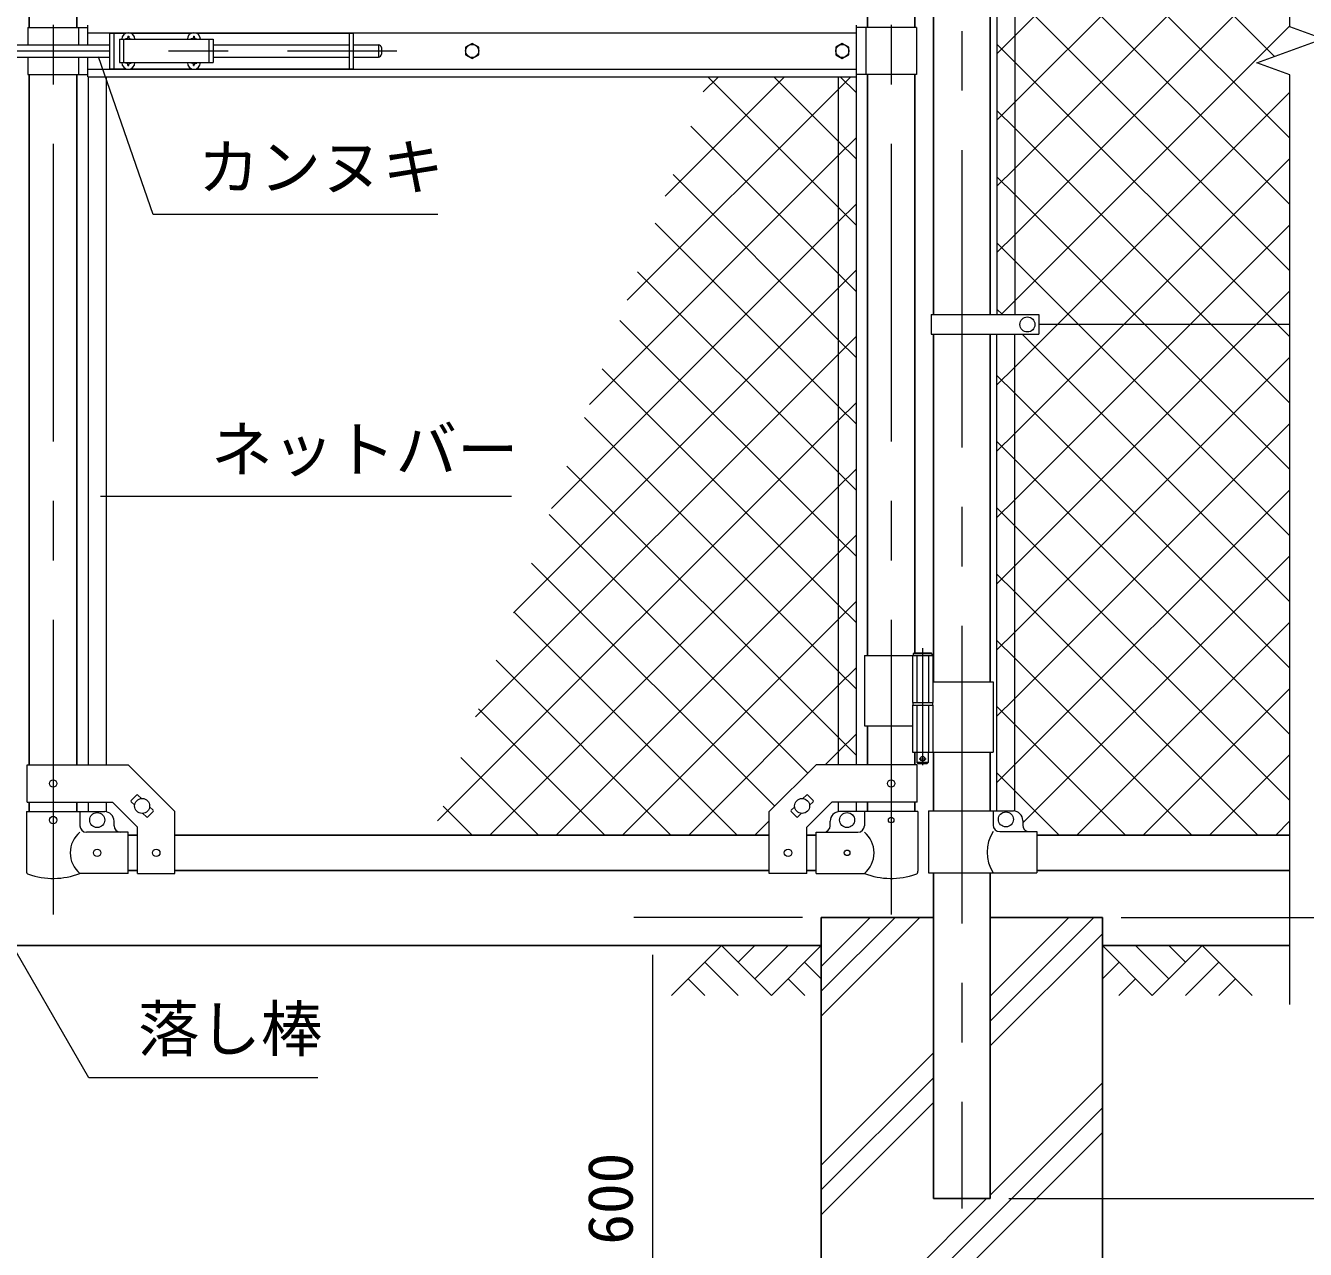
# Model space of a CAD drawing. Units: millimetres, scale not verified. Extents: x -4200 to 4200, y -2970 to 2970.
# Drawn here: x 1243 to 2609, y -893 to 413 of the extents above; entities that cross this region are included whole.
import ezdxf
from ezdxf.enums import TextEntityAlignment as Align

# ---------------------------------------------------------------- set-up
doc = ezdxf.new("R2010")
doc.units = ezdxf.units.MM
doc.header["$LTSCALE"] = 10
doc.linetypes.add('DASHED', pattern=[7.5, 6, -1.5])
doc.linetypes.add('USER1', pattern=[50.8, 31.75, -6.35, 6.35, -6.35])
for name, color, linetype, lineweight in [('0-1_D-BMK', 2, 'USER1', 13), ('0-2_D-STR1', 1, 'Continuous', 25), ('0-3_D-STR3', 3, 'Continuous', 13), ('0-4_D-DCR-HCH', 7, 'Continuous', 13), ('0-5_D-BGD', 7, 'Continuous', 25), ('0-6_D-STR4', 7, 'Continuous', 25), ('0-7_D-STR-DIM', 7, 'Continuous', 13), ('0-A_D-STR-TXT', 7, 'Continuous', 13), ('0-B_D-STR2', 7, 'Continuous', 13)]:
    doc.layers.add(name, color=color, linetype=linetype, lineweight=lineweight)
doc.styles.add('ＭＳ ゴシック', font='')
doc.styles.get('ＭＳ ゴシック').set_extended_font_data('MS Gothic')

msp = doc.modelspace()

# ---------------------------------------------------------------- linework, layer by layer
at = {"layer": '0-1_D-BMK'}
for p, q in [((1272.39, 1303.1), (1272.39, -535.29)), ((2166.59, 1303.1), (2166.59, -535.29)), ((2241.99, 1296.61), (2241.99, -849.21)), ((1014.52, 386.37), (1638.97, 386.37)), ((2200.15, -251.21), (2200.15, -376.1)), ((2196.52, -369.13), (2203.78, -369.13))]:
    msp.add_line(p, q, dxfattribs=at)
at = {"layer": '0-2_D-STR1'}
for p, q in [((1246.99, 1083.32), (1246.99, 411.37)), ((1297.79, 1083.32), (1297.79, 411.37)), ((2141.19, 1031.87), (2141.19, 411.37)), ((2191.99, 1003.87), (2191.99, 411.37)), ((2211.74, 667.87), (2211.74, 104.87)), ((2272.24, 667.87), (2272.24, 104.87)), ((1246.99, 361.37), (1246.99, -375.58)), ((1297.79, 361.37), (1297.79, -375.58)), ((2141.19, 361.37), (2141.19, -259.13)), ((2191.99, 361.37), (2191.99, -256.13)), ((2211.74, 83.87), (2211.74, -287.13)), ((2272.24, 83.87), (2272.24, -287.13)), ((2141.19, -334.13), (2141.19, -375.58)), ((2191.99, -362.13), (2191.99, -375.58)), ((2211.74, -362.13), (2211.74, -424.93)), ((2272.24, -362.13), (2272.24, -424.93)), ((1246.99, -415.58), (1246.99, -425.63)), ((1297.79, -415.58), (1297.79, -425.63)), ((2141.19, -415.58), (2141.19, -425.63)), ((2191.99, -415.58), (2191.99, -425.63)), ((1362.39, -450.63), (1352.39, -450.63)), ((2036.59, -450.63), (1402.39, -450.63)), ((2086.59, -450.63), (2076.59, -450.63)), ((2321.99, -450.63), (2591.99, -450.63)), ((1362.39, -488.63), (1352.39, -488.63)), ((2036.59, -488.63), (1402.39, -488.63)), ((2086.59, -488.63), (2076.59, -488.63)), ((2211.74, -490.93), (2211.74, -838.63)), ((2272.24, -490.93), (2272.24, -838.63)), ((2321.99, -488.63), (2591.99, -488.63)), ((2211.74, -838.63), (2272.24, -838.63))]:
    msp.add_line(p, q, dxfattribs=at)
at = {"layer": '0-3_D-STR3'}
for p, q in [((2279.49, 667.87), (2279.49, 104.87)), ((2298.49, 667.87), (2298.49, 104.87)), ((1245.39, 411.37), (1245.39, 392.87)), ((1245.39, 411.37), (1309.49, 411.37)), ((1299.39, 411.37), (1299.39, 392.87)), ((1309.49, 392.87), (1309.49, 413.87)), ((2129.49, 358.87), (2129.49, 413.87)), ((2193.59, 411.37), (2129.49, 411.37)), ((2139.59, 411.37), (2139.59, 361.37)), ((2193.59, 411.37), (2193.59, 361.37)), ((1309.49, 405.87), (2129.49, 405.87)), ((1332.64, 405.37), (1332.64, 367.37)), ((1332.64, 405.37), (1350.04, 405.37)), ((1337.14, 405.37), (1337.14, 367.37)), ((1343.14, 398.87), (1343.14, 373.87)), ((1343.14, 398.87), (1443.14, 398.87)), ((1350.79, 399.28), (1349.49, 399.26)), ((1349.49, 399.26), (1349.49, 398.87)), ((1352.25, 402.02), (1352.22, 400.72)), ((1352.25, 402.02), (1353.04, 402.02)), ((1353.04, 402.02), (1353.06, 400.72)), ((1355.24, 405.37), (1420.04, 405.37)), ((1420.79, 399.28), (1419.49, 399.26)), ((1419.49, 399.26), (1419.49, 398.87)), ((1422.25, 402.02), (1422.22, 400.72)), ((1422.25, 402.02), (1423.04, 402.02)), ((1423.04, 402.02), (1423.06, 400.72)), ((1424.49, 399.28), (1425.79, 399.26)), ((1425.24, 405.37), (1592.64, 405.37)), ((1425.79, 399.26), (1425.79, 398.87)), ((1443.14, 398.87), (1443.14, 373.87)), ((1588.14, 405.37), (1588.14, 367.37)), ((1592.64, 405.37), (1592.64, 367.37)), ((1151.84, 392.87), (1332.64, 392.87)), ((1443.14, 392.87), (1588.14, 392.87)), ((1592.64, 392.87), (1619.64, 392.87)), ((1619.64, 392.87), (1619.64, 379.87)), ((1622.64, 389.87), (1622.64, 382.87)), ((1151.84, 379.87), (1332.64, 379.87)), ((1245.39, 379.87), (1245.39, 361.37)), ((1299.39, 379.87), (1299.39, 361.37)), ((1309.49, 358.87), (1309.49, 379.87)), ((1343.14, 373.87), (1443.14, 373.87)), ((1349.49, 373.47), (1349.49, 373.87)), ((1350.79, 373.45), (1349.49, 373.47)), ((1352.25, 370.72), (1352.22, 372.01)), ((1352.25, 370.72), (1353.04, 370.72)), ((1353.04, 370.72), (1353.06, 372.01)), ((1354.49, 373.45), (1355.79, 373.47)), ((1355.79, 373.47), (1355.79, 373.87)), ((1419.49, 373.47), (1419.49, 373.87)), ((1420.79, 373.45), (1419.49, 373.47)), ((1422.25, 370.72), (1422.22, 372.01)), ((1422.25, 370.72), (1423.04, 370.72)), ((1423.04, 370.72), (1423.06, 372.01)), ((1424.49, 373.45), (1425.79, 373.47)), ((1425.79, 373.47), (1425.79, 373.87)), ((1443.14, 379.87), (1588.14, 379.87)), ((1592.64, 379.87), (1619.64, 379.87)), ((1245.39, 361.37), (1309.49, 361.37)), ((1309.49, 366.87), (2129.49, 366.87)), ((1309.49, 358.87), (2129.49, 358.87)), ((1309.89, 358.87), (1309.89, -375.58)), ((1328.89, 358.87), (1328.89, -375.58)), ((1332.64, 367.37), (1350.04, 367.37)), ((1355.24, 367.37), (1420.04, 367.37)), ((1425.24, 367.37), (1592.64, 367.37)), ((2110.09, 358.87), (2110.09, -375.58)), ((2129.09, 358.87), (2129.09, -375.58)), ((2193.59, 361.37), (2129.49, 361.37)), ((2209.19, 104.87), (2209.19, 83.87)), ((2209.19, 104.87), (2323.99, 104.87)), ((2323.99, 104.87), (2323.99, 83.87)), ((2209.19, 83.87), (2323.99, 83.87)), ((2279.49, -424.93), (2279.49, 83.87)), ((2298.49, -424.93), (2298.49, 83.87)), ((2591.99, 94.37), (2323.99, 94.37)), ((2138.04, -259.13), (2138.04, -334.13)), ((2138.04, -259.13), (2210.95, -259.13)), ((2189.35, -259.13), (2189.35, -309.13)), ((2210.15, -257.13), (2190.15, -257.13)), ((2191.15, -256.13), (2209.15, -256.13)), ((2210.15, -257.13), (2209.15, -256.13)), ((2210.15, -257.13), (2210.15, -259.13)), ((2210.95, -259.13), (2210.95, -309.13)), ((2210.95, -287.13), (2275.29, -287.13)), ((2275.29, -287.13), (2275.29, -362.13)), ((2189.35, -309.13), (2210.95, -309.13)), ((2189.35, -312.13), (2210.95, -312.13)), ((2189.35, -312.13), (2189.35, -362.13)), ((2189.65, -309.13), (2189.65, -312.13)), ((2189.65, -312.13), (2210.65, -312.13)), ((2210.65, -309.13), (2210.65, -312.13)), ((2210.95, -312.13), (2210.95, -362.13)), ((2138.04, -334.13), (2189.24, -334.13)), ((2189.35, -362.13), (2275.29, -362.13)), ((2194.15, -362.13), (2194.15, -373.13)), ((1244.69, -415.58), (1244.69, -375.58)), ((2195.15, -374.13), (2194.15, -373.13)), ((2194.29, -415.58), (2194.29, -375.58)), ((2195.15, -374.13), (2205.15, -374.13)), ((2205.15, -374.13), (2206.15, -373.13)), ((1355.72, -413.57), (1361.38, -407.92)), ((1362.79, -407.92), (1366.51, -411.63)), ((2076.19, -407.92), (2072.47, -411.63)), ((2083.26, -413.57), (2077.6, -407.92)), ((1244.69, -415.58), (1335.82, -415.58)), ((1309.89, -415.58), (1309.89, -425.63)), ((1328.89, -415.58), (1328.89, -425.63)), ((1335.82, -415.58), (1362.39, -442.15)), ((1355.72, -414.99), (1359.44, -418.7)), ((1375.34, -420.46), (1379.06, -424.18)), ((2063.64, -420.46), (2059.92, -424.18)), ((2103.16, -415.58), (2076.59, -442.15)), ((2083.26, -414.99), (2079.54, -418.7)), ((2194.29, -415.58), (2103.16, -415.58)), ((2110.09, -415.58), (2110.09, -425.63)), ((2129.09, -415.58), (2129.09, -425.63)), ((1243.84, -425.63), (1300.94, -425.63)), ((1243.84, -425.63), (1243.84, -489.33)), ((1300.94, -425.63), (1300.94, -440.63)), ((1300.94, -425.63), (1327.39, -425.63)), ((1337.39, -440.63), (1337.39, -435.63)), ((1368.27, -427.53), (1371.99, -431.25)), ((1373.4, -431.25), (1379.06, -425.59)), ((1402.39, -491.83), (1402.39, -425.58)), ((2036.59, -491.83), (2036.59, -425.58)), ((2065.58, -431.25), (2059.92, -425.59)), ((2070.71, -427.53), (2066.99, -431.25)), ((2101.59, -440.63), (2101.59, -435.63)), ((2138.04, -425.63), (2111.59, -425.63)), ((2195.14, -425.63), (2138.04, -425.63)), ((2138.04, -425.63), (2138.04, -440.63)), ((2195.14, -425.63), (2195.14, -489.33)), ((2206.29, -424.93), (2296.99, -424.93)), ((2206.29, -424.93), (2206.29, -490.93)), ((2275.39, -424.93), (2275.39, -439.93)), ((2306.99, -434.93), (2306.99, -439.93)), ((1352.39, -447.63), (1307.94, -447.63)), ((1352.39, -491.63), (1352.39, -447.63)), ((1362.39, -491.83), (1362.39, -442.15)), ((2076.59, -491.83), (2076.59, -442.15)), ((2086.59, -447.63), (2131.04, -447.63)), ((2086.59, -491.63), (2086.59, -447.63)), ((2282.39, -446.93), (2321.99, -446.93)), ((2321.99, -446.93), (2321.99, -490.93)), ((2206.29, -490.93), (2321.99, -490.93)), ((1352.39, -491.63), (1300.94, -491.63)), ((1362.39, -491.83), (1402.39, -491.83)), ((2076.59, -491.83), (2036.59, -491.83)), ((2086.59, -491.63), (2138.04, -491.63))]:
    msp.add_line(p, q, dxfattribs=at)
at = {"layer": '0-3_D-STR3', "linetype": 'DASHED'}
for p, q in [((1347.64, 398.87), (1347.64, 373.87)), ((1438.64, 398.87), (1438.64, 373.87)), ((2193.85, -259.13), (2193.85, -309.13)), ((2206.45, -259.13), (2206.45, -309.13)), ((2193.85, -312.13), (2193.85, -362.13)), ((2206.45, -312.13), (2206.45, -362.13))]:
    msp.add_line(p, q, dxfattribs=at)
at = {"layer": '0-3_D-STR3'}
for points in [[(1354.49, 399.28), (1355.79, 399.26), (1355.79, 398.87)], [(2191.15, -256.13), (2190.15, -257.13), (2190.15, -259.13)], [(2206.15, -362.13), (2206.15, -373.13), (2194.15, -373.13)], [(1244.69, -375.58), (1352.39, -375.58), (1402.39, -425.58)], [(2194.29, -375.58), (2086.59, -375.58), (2036.59, -425.58)]]:
    msp.add_lwpolyline(points, dxfattribs=at)
for points in [[(1719.49, 394.47), (1712.48, 390.42), (1712.48, 382.32), (1719.49, 378.27), (1726.51, 382.32), (1726.51, 390.42)], [(2114.49, 394.47), (2107.48, 390.42), (2107.48, 382.32), (2114.49, 378.27), (2121.51, 382.32), (2121.51, 390.42)]]:
    msp.add_lwpolyline(points, close=True, dxfattribs=at)
for centre, radius in [((1719.49, 386.37), 7.03), ((2114.49, 386.37), 7.03), ((2311.99, 94.37), 8), ((2200.15, -369.13), 2.5), ((1272.39, -395.58), 4), ((2166.59, -395.58), 4), ((1367.39, -419.58), 8), ((2071.59, -419.58), 8), ((1272.39, -434.63), 4), ((1319.39, -434.63), 8), ((2119.59, -434.63), 8), ((2166.59, -434.63), 3), ((2288.99, -433.93), 8), ((1319.39, -469.63), 4), ((1382.39, -469.58), 4), ((2056.59, -469.58), 4), ((2119.59, -469.63), 3)]:
    msp.add_circle(centre, radius, dxfattribs=at)
for centre, radius, start, end in [((1352.64, 398.87), 7, 0, 180), ((1350.74, 400.77), 1.49, 270, 0), ((1354.55, 400.77), 1.49, 180, 270), ((1422.64, 398.87), 7, 0, 180), ((1420.74, 400.77), 1.49, 270, 0), ((1424.55, 400.77), 1.49, 180, 270), ((1619.64, 389.87), 3, 0, 90), ((1619.64, 382.87), 3, 270, 0), ((1352.64, 373.87), 7, 180, 0), ((1350.74, 371.96), 1.49, 0, 90), ((1354.55, 371.96), 1.49, 90, 180), ((1422.64, 373.87), 7, 180, 0), ((1420.74, 371.96), 1.49, 0, 90), ((1424.55, 371.96), 1.49, 90, 180), ((1362.09, -408.62), 1, 45, 135), ((2076.89, -408.62), 1, 45, 135), ((1356.43, -414.28), 1, 135, 225), ((2082.55, -414.28), 1, 315, 45), ((1327.39, -435.63), 10, 0, 90), ((1372.69, -430.54), 1, 225, 315), ((1378.35, -424.89), 1, 315, 45), ((2060.63, -424.89), 1, 135, 225), ((2066.29, -430.54), 1, 225, 315), ((2111.59, -435.63), 10, 90, 180), ((2296.99, -434.93), 10, 0, 90), ((1319.14, -469.63), 28.55, 129.59418, 230.40582), ((1307.94, -440.63), 7, 180, 270), ((1344.39, -440.63), 7, 180, 270), ((2094.59, -440.63), 7, 270, 0), ((2131.04, -440.63), 7, 270, 0), ((2119.84, -469.63), 28.55, 309.59418, 50.40582), ((2309.61, -468.93), 40.68, 147.25964, 212.74036), ((2282.39, -439.93), 7, 180, 270), ((2313.99, -439.93), 7, 180, 270), ((1247.14, -489.33), 3.3, 180, 250.77949), ((2191.84, -489.33), 3.3, 289.22051, 0), ((1272.39, -416.9), 80, 250.77949, 290.9084), ((2166.59, -416.9), 80, 249.0916, 289.22051)]:
    msp.add_arc(centre, radius, start, end, dxfattribs=at)
at = {"layer": '0-4_D-DCR-HCH'}
for p, q in [((2091.99, -643.89), (2197.25, -538.63)), ((2091.99, -617.37), (2170.73, -538.63)), ((2091.99, -590.86), (2144.21, -538.63)), ((2272.24, -649.25), (2382.86, -538.63)), ((2272.24, -622.74), (2356.35, -538.63)), ((2272.24, -675.77), (2391.99, -556.02)), ((1985.57, -568.63), (1932.36, -621.84)), ((1985.57, -568.63), (2038.78, -621.84)), ((2003.3, -586.37), (2021.04, -568.63)), ((2021.04, -604.11), (2056.52, -568.63)), ((2038.78, -621.84), (2091.99, -568.63)), ((2445.2, -621.84), (2391.99, -568.63)), ((2462.94, -604.11), (2427.47, -568.63)), ((2498.42, -568.63), (2445.2, -621.84)), ((2480.77, -586.46), (2462.94, -568.63)), ((2498.42, -568.63), (2551.63, -621.84)), ((1967.83, -586.37), (2003.47, -621.84)), ((2074.25, -586.37), (2091.99, -604.03)), ((2409.73, -586.37), (2391.99, -604.03)), ((2516.15, -586.37), (2480.52, -621.84)), ((1950.09, -604.11), (1967.91, -621.84)), ((2056.52, -604.11), (2074.34, -621.84)), ((2427.47, -604.11), (2409.65, -621.84)), ((2533.89, -604.11), (2516.07, -621.84)), ((2091.99, -802.99), (2211.74, -683.24)), ((2091.99, -829.5), (2211.74, -709.75)), ((2272.24, -834.87), (2391.99, -715.12)), ((2091.99, -856.02), (2211.74, -736.27)), ((2091.99, -1041.64), (2391.99, -741.64)), ((2091.99, -1068.15), (2391.99, -768.15)), ((2091.99, -1015.12), (2268.48, -838.63))]:
    msp.add_line(p, q, dxfattribs=at)
at = {"layer": '0-5_D-BGD'}
for p, q in [((391.99, -568.63), (2091.99, -568.63)), ((2391.99, -568.63), (2591.99, -568.63))]:
    msp.add_line(p, q, dxfattribs=at)
at = {"layer": '0-6_D-STR4'}
for p, q in [((2091.99, -538.63), (2091.99, -1138.63)), ((2211.74, -538.63), (2091.99, -538.63)), ((2391.99, -538.63), (2272.24, -538.63)), ((2391.99, -538.63), (2391.99, -1138.63))]:
    msp.add_line(p, q, dxfattribs=at)
at = {"layer": '0-7_D-STR-DIM'}
for p, q in [((2591.99, 412.02), (2591.99, 1324.37)), ((2627.23, 399.19), (2591.99, 412.02)), ((2556.75, 373.54), (2627.23, 399.19)), ((2591.99, 360.72), (2556.75, 373.54)), ((2591.99, -631.63), (2591.99, 360.72)), ((2071.99, -538.63), (1891.99, -538.63)), ((2411.99, -538.63), (2911.99, -538.63)), ((2411.99, -538.63), (3031.99, -538.63)), ((2411.99, -538.63), (3031.99, -538.63)), ((1911.99, -578.63), (1911.99, -1098.63)), ((2292.24, -838.63), (3151.99, -838.63)), ((2292.24, -838.63), (3031.99, -838.63))]:
    msp.add_line(p, q, dxfattribs=at)
at = {"layer": '0-A_D-STR-TXT'}
msp.add_line((1761.49, -89.31), (1322.9, -89.31), dxfattribs=at)
for points in [[(1683.01, 211.92), (1379.04, 211.92), (1320.69, 379.95)], [(1554.77, -709.62), (1310.45, -709.62), (1216.78, -547.38)]]:
    msp.add_lwpolyline(points, dxfattribs=at)
at = {"layer": '0-B_D-STR2'}
for p, q in [((2298.49, 402.35), (2574.51, 678.37)), ((2298.49, 331.64), (2591.99, 625.14)), ((2591.99, 293.19), (2298.49, 586.69)), ((2298.49, 260.93), (2591.99, 554.43)), ((2591.99, 222.48), (2298.49, 515.98)), ((2298.49, 190.22), (2591.99, 483.72)), ((2591.99, 151.77), (2298.49, 445.27)), ((2279.49, 383.35), (2298.49, 402.35)), ((2298.49, 374.56), (2279.49, 393.56)), ((2578.68, 94.37), (2298.49, 374.56)), ((1925.49, 231.43), (2052.93, 358.87)), ((1965.95, 342.6), (1982.22, 358.87)), ((2110.09, 219.46), (1971.55, 357.99)), ((2129.09, 341.88), (2112.1, 358.87)), ((2344.06, 94.37), (2591.99, 342.29)), ((2279.49, 312.64), (2298.49, 331.64)), ((2298.49, 303.85), (2279.49, 322.85)), ((2110.09, 148.75), (1952.69, 306.15)), ((2507.97, 94.37), (2298.49, 303.85)), ((2110.09, 274.61), (2129.09, 293.61)), ((1844.56, 9.08), (2110.09, 274.61)), ((2279.49, 241.93), (2298.49, 260.93)), ((2414.77, 94.37), (2591.99, 271.58)), ((2110.09, 78.03), (1933.82, 254.31)), ((2298.49, 233.14), (2279.49, 252.14)), ((2437.26, 94.37), (2298.49, 233.14)), ((2110.09, 203.9), (2129.09, 222.9)), ((2129.09, 200.46), (2110.09, 219.46)), ((1804.1, -102.1), (2110.09, 203.9)), ((2110.09, 7.32), (1914.95, 202.47)), ((2485.49, 94.37), (2591.99, 200.87)), ((2279.49, 171.22), (2298.49, 190.22)), ((2298.49, 162.43), (2279.49, 181.43)), ((2110.09, -63.39), (1896.08, 150.63)), ((2110.09, 133.19), (2129.09, 152.19)), ((2366.55, 94.37), (2298.49, 162.43)), ((2129.09, 129.75), (2110.09, 148.75)), ((1763.63, -213.27), (2110.09, 133.19)), ((2556.2, 94.37), (2591.99, 130.16)), ((2285.34, 104.87), (2279.49, 110.72)), ((2110.09, -134.1), (1877.21, 98.78)), ((2298.49, 48.79), (2344.06, 94.37)), ((2298.49, -21.92), (2414.77, 94.37)), ((2298.49, -92.63), (2485.49, 94.37)), ((2298.49, -163.34), (2556.2, 94.37)), ((2591.99, -201.78), (2306.34, 83.87)), ((2591.99, -131.07), (2366.55, 94.37)), ((2591.99, -60.36), (2437.26, 94.37)), ((2591.99, 10.35), (2507.97, 94.37)), ((2591.99, 81.06), (2578.68, 94.37)), ((2110.09, 62.48), (2129.09, 81.48)), ((2129.09, 59.03), (2110.09, 78.03)), ((1723.17, -324.45), (2110.09, 62.48)), ((2298.49, -234.05), (2591.99, 59.45)), ((2110.09, -204.81), (1858.34, 46.94)), ((2279.49, 29.79), (2298.49, 48.79)), ((2298.49, 21.01), (2279.49, 40.01)), ((2591.99, -272.49), (2298.49, 21.01)), ((2110.09, -8.23), (2129.09, 10.77)), ((2129.09, -11.68), (2110.09, 7.32)), ((1682.7, -435.62), (2110.09, -8.23)), ((2110.09, -275.52), (1839.47, -4.9)), ((2298.49, -304.76), (2591.99, -11.26)), ((2279.49, -40.92), (2298.49, -21.92)), ((2298.49, -49.7), (2279.49, -30.7)), ((2591.99, -343.2), (2298.49, -49.7)), ((2110.09, -346.23), (1820.6, -56.74)), ((2110.09, -78.94), (2129.09, -59.94)), ((2129.09, -82.39), (2110.09, -63.39)), ((1738.4, -450.63), (2110.09, -78.94)), ((2279.49, -111.63), (2298.49, -92.63)), ((2298.49, -375.47), (2591.99, -81.97)), ((2077.66, -384.51), (1801.74, -108.58)), ((2298.49, -120.41), (2279.49, -101.41)), ((2591.99, -413.91), (2298.49, -120.41)), ((2110.09, -149.65), (2129.09, -130.65)), ((2129.09, -153.1), (2110.09, -134.1)), ((1809.11, -450.63), (2110.09, -149.65)), ((2042.31, -419.87), (1782.87, -160.43)), ((2279.49, -182.34), (2298.49, -163.34)), ((2306.99, -437.68), (2591.99, -152.68)), ((2298.49, -191.12), (2279.49, -172.12)), ((2558, -450.63), (2298.49, -191.12)), ((2110.09, -220.37), (2129.09, -201.37)), ((2129.09, -223.81), (2110.09, -204.81)), ((2002.36, -450.63), (1764, -212.27)), ((1879.82, -450.63), (2110.09, -220.37)), ((2364.75, -450.63), (2591.99, -223.39)), ((2279.49, -253.05), (2298.49, -234.05)), ((2298.49, -261.84), (2279.49, -242.84)), ((1931.65, -450.63), (1745.13, -264.11)), ((2110.09, -291.08), (2129.09, -272.08)), ((2487.29, -450.63), (2298.49, -261.84)), ((2129.09, -294.52), (2110.09, -275.52)), ((1950.53, -450.63), (2110.09, -291.08)), ((2435.46, -450.63), (2591.99, -294.1)), ((2279.49, -323.76), (2298.49, -304.76)), ((2298.49, -332.55), (2279.49, -313.55)), ((1860.94, -450.63), (1726.26, -315.95)), ((2416.58, -450.63), (2298.49, -332.55)), ((2129.09, -365.23), (2110.09, -346.23)), ((1790.23, -450.63), (1707.39, -367.79)), ((2506.17, -450.63), (2591.99, -364.81)), ((2279.49, -394.47), (2298.49, -375.47)), ((2298.49, -403.26), (2279.49, -384.26)), ((2345.87, -450.63), (2298.49, -403.26)), ((1719.52, -450.63), (1688.52, -419.63)), ((2021.25, -450.63), (2036.59, -435.29)), ((2576.88, -450.63), (2591.99, -435.52))]:
    msp.add_line(p, q, dxfattribs=at)
for points in [[(2575.52, 380.37), (2298.49, 657.4), (2288.03, 667.87)], [(2283.85, 104.87), (2298.49, 119.5), (2591.99, 413)], [(1885.03, 120.25), (2110.09, 345.32), (2123.64, 358.87)], [(2129.09, 271.17), (2110.09, 290.17), (2041.39, 358.87)], [(2096.3, -375.58), (2110.09, -361.79), (2129.09, -342.79)]]:
    msp.add_lwpolyline(points, dxfattribs=at)

# ---------------------------------------------------------------- texts
at = {"layer": '0-7_D-STR-DIM', "style": 'ＭＳ ゴシック'}
msp.add_text('600', height=48.09, rotation=90, dxfattribs=at).set_placement((1905.24, -887.88), align=Align.BOTTOM_LEFT)
at = {"layer": '0-A_D-STR-TXT', "style": 'ＭＳ ゴシック'}
for s, p in [('カンヌキ', (1426.92, 224)), ('ネットバー', (1440.93, -77.36)), ('落し棒', (1362.89, -695.89))]:
    msp.add_text(s, height=48.09, dxfattribs=at).set_placement(p, align=Align.BOTTOM_LEFT)

doc.saveas('drawing.dxf')
